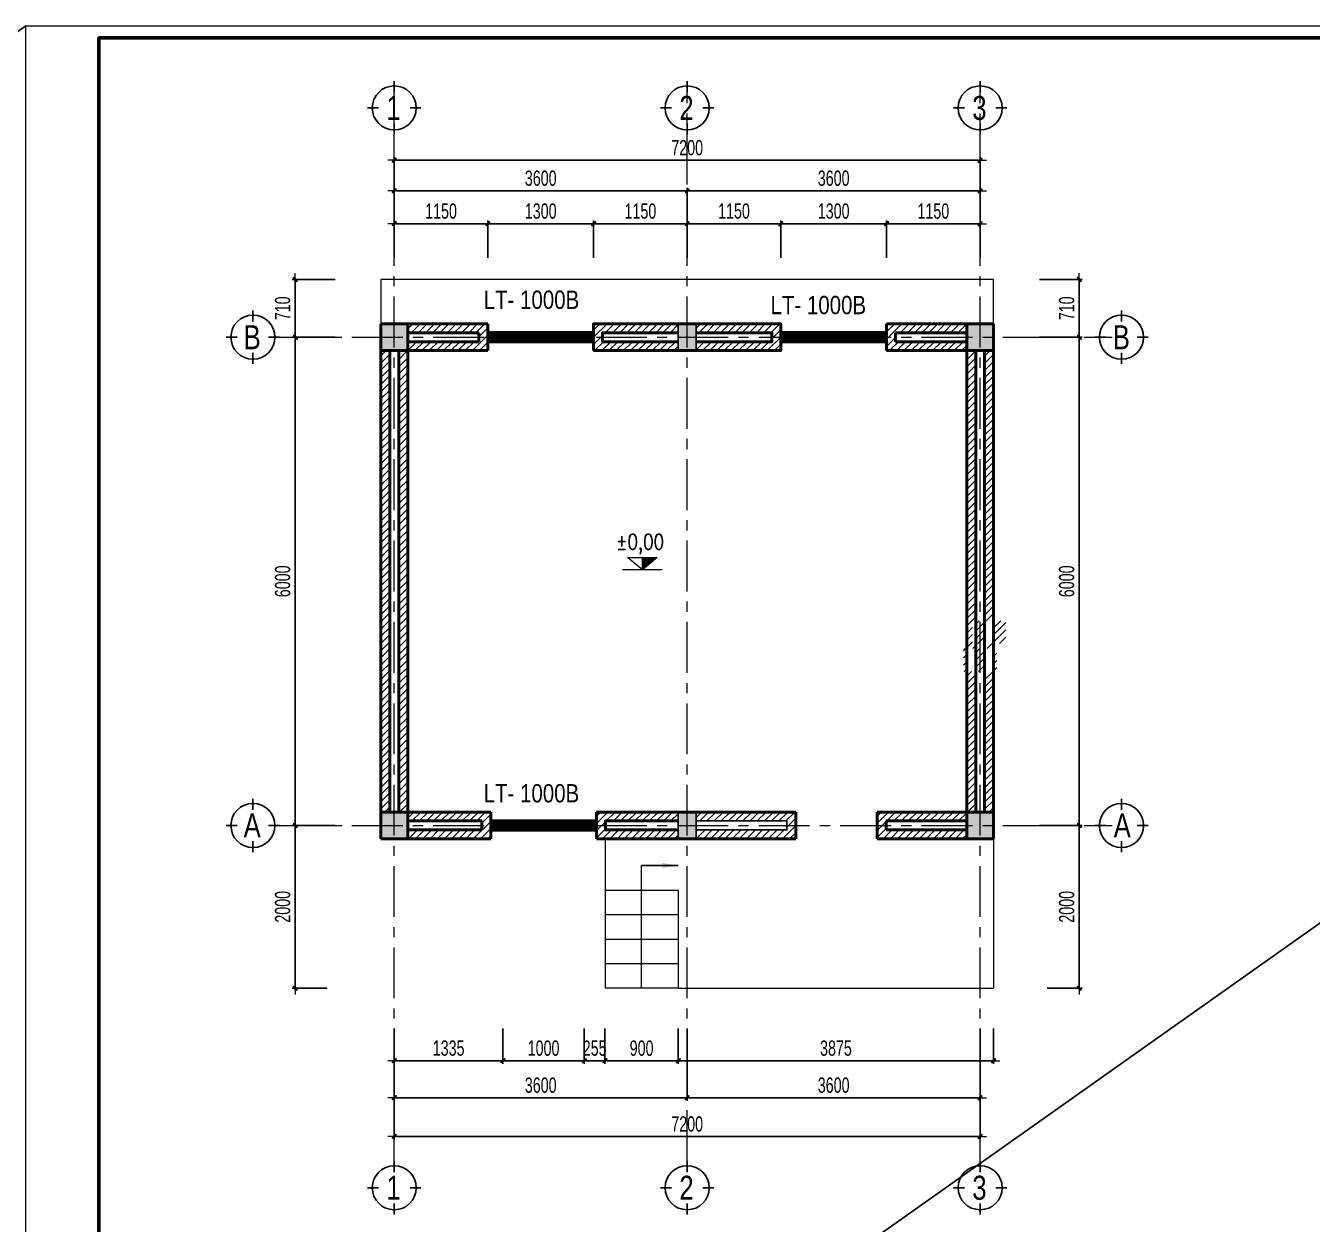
# Model space of a CAD drawing. Header units: millimetres. Extents: x -211129 to 461116, y -574633 to 115.
# Drawn here: x 270016 to 285827, y -546420 to -531691 of the extents above; entities that cross this region are included whole.
import ezdxf
from ezdxf.enums import TextEntityAlignment as Align

# ---------------------------------------------------------------- set-up
doc = ezdxf.new("R2010")
doc.units = ezdxf.units.MM
doc.header["$MEASUREMENT"] = 0
doc.header["$PDMODE"] = 32
doc.linetypes.add('CENTER', pattern=[2, 1.25, -0.25, 0.25, -0.25])
doc.layers.get('Defpoints').update_dxf_attribs({"color": 1})
for name, color, linetype, lineweight in [('cat1', 30, 'Continuous', 50), ('Dim', 252, 'Continuous', 13), ('hatch1', 136, 'Continuous', 9), ('Khungten_LCDI', 7, 'Continuous', 5), ('LC Dim', 8, 'Continuous', 18), ('LC Hatch', 252, 'Continuous', 9), ('LC ISO', 153, 'Continuous', 13), ('LC Net dam 1', 30, 'Continuous', 30), ('LC Net thay', 63, 'Continuous', 25), ('LC Text1', 3, 'Continuous', 20), ('LC Text2', 7, 'Continuous', 25), ('thay1', 63, 'Continuous', 18), ('v-TRUC', 8, 'CENTER', 13)]:
    doc.layers.add(name, color=color, linetype=linetype, lineweight=lineweight)
doc.layers.add('KCS_LANH_TO', color=3, linetype='Continuous')
doc.layers.add('KCS_Plotter', color=11, linetype='Continuous', plot=False)
doc.styles.add('EG 1', font='VHAVANB.TTF')
doc.styles.add('HOATBIF', font='hoatbif.shx', dxfattribs={"width": 0.7})
doc.styles.add('KCS_SMTEXT', font='arial.ttf', dxfattribs={"width": 0.7})
doc.styles.add('Khungten', font='VHAVAN.TTF', dxfattribs={"width": 0.9, "height": 5000})
doc.styles.add('LC 1', font='VHAVANB.TTF')
doc.styles.add('T1', font='Vnsimli.shx', dxfattribs={"width": 0.8})
doc.styles.add('T2', font='VHARIAL.TTF', dxfattribs={"width": 0.8})
doc.styles.add('Tahoma', font='tahoma.ttf')
doc.styles.add('Title', font='VHBLACK.TTF', dxfattribs={"width": 0.8})
doc.dimstyles.new('1-110', dxfattribs={"dimscale": 110, "dimtxt": 2.5, "dimasz": 0.35, "dimexe": 0.5, "dimexo": 1, "dimgap": 0.8, "dimtad": 1, "dimdec": 0, "dimzin": 0, "dimdsep": 46, "dimtxsty": 'HOATBIF', "dimblk1": 'DOT', "dimblk2": 'DOT', "dimsah": 1, "dimcen": -1, "dimdle": 1, "dimclrd": 256, "dimclre": 256, "dimclrt": 4, "dimadec": 3, "dimazin": 2, "dimtfac": 0.333333, "dimtdec": 0, "dimtix": 1, "dimtmove": 2, "dimatfit": 3, "dimldrblk": 'DOT', "dimfxl": 1, "dimtvp": 0.833333, "dimtolj": 1, "dimtzin": 0, "dimarcsym": 0})
doc.dimstyles.new('KCS_DIM100_LE', dxfattribs={"dimscale": 100, "dimtxt": 0.001, "dimasz": 2, "dimexe": 1.2, "dimexo": 0, "dimgap": 1, "dimtad": 1, "dimdec": 0, "dimzin": 0, "dimdsep": 46, "dimtxsty": 'KCS_SMTEXT', "dimcen": 0, "dimdle": 1, "dimclrd": 256, "dimclre": 256, "dimclrt": 2, "dimadec": 0, "dimazin": 0, "dimtfac": 1, "dimtdec": 0, "dimtix": 1, "dimtmove": 2, "dimatfit": 3, "dimfxl": 1, "dimtolj": 1, "dimtzin": 0, "dimarcsym": 0})

# ---------------------------------------------------------------- blocks, each defined once
blk = doc.blocks.new('lcdi fix')
at = {"layer": 'Defpoints', "lineweight": 0}
blk.add_lwpolyline([(-1200, -14850), (-1200, 14850), (40800, 14850), (40800, -14850)], close=True, dxfattribs=at)
at = {"layer": 'Khungten_LCDI', "color": 5, "lineweight": 60}
blk.add_lwpolyline([(0, -14650), (0, 14650), (40600, 14650), (40600, -14650)], close=True, dxfattribs=at)
at = {"color": 7, "style": 'Khungten', "width": 0.8}
for tag, p in [('REVISION', (39499, -10746)), ('NGAYHT', (39546, -11609))]:
    blk.add_attdef(tag, text='', height=200, dxfattribs=at).set_placement(p, align=Align.CENTER)
at = {"layer": 'LC Text1', "color": 3, "style": 'LC 1', "width": 1.834006}
for tag, p, p2 in [('TENBANVE1', (36913, -8886), (40339, -8886)), ('TENBANVE2', (36913, -9562), (40339, -9562))]:
    blk.add_attdef(tag, text='', height=250, dxfattribs=at).set_placement(p, p2, align=Align.FIT)
at = {"layer": 'LC Text1', "style": 'Title', "width": 0.7}
blk.add_attdef('SOBANVE', text='', height=250, dxfattribs=at).set_placement((39562, -13896), align=Align.CENTER)
blk = doc.blocks.new('DOT')
at = {"layer": 'LC Dim'}
blk.add_line((-3, 0), (3, 0), dxfattribs=at)
at = {"layer": 'LC Dim', "color": 4}
blk.add_line((-1, -1), (1, 1), dxfattribs=at)
blk.add_lwpolyline([(0.5, 1), (-1, -0.5), (-0.5, -1), (1, 0.5)], close=True, dxfattribs=at)
blk = doc.blocks.new('*D1161')
at = {"layer": 'Defpoints', "color": 0, "transparency": 16777216}
for p in [(275695, -534124), (274545, -534618), (275695, -534618)]:
    blk.add_point(p, dxfattribs=at)
at = {"layer": 'Dim', "lineweight": -2, "transparency": 16777216}
for p, q in [((274545, -534543), (274545, -534086)), ((274572, -534124), (275669, -534124)), ((275695, -534543), (275695, -534086))]:
    blk.add_line(p, q, dxfattribs=at)
at = {"layer": 'Dim', "lineweight": -2, "transparency": 16777216, "xscale": 26.25, "yscale": 26.25, "zscale": 26.25, "rotation": 180}
blk.add_blockref('DOT', (274545, -534124), dxfattribs=at)
at = {"layer": 'Dim', "lineweight": -2, "transparency": 16777216, "xscale": 26.25, "yscale": 26.25, "zscale": 26.25}
blk.add_blockref('DOT', (275695, -534124), dxfattribs=at)
at = {"layer": 'Dim', "color": 4, "transparency": 16777216, "insert": (275120, -533970), "char_height": 187.5, "attachment_point": 5, "style": 'HOATBIF'}
blk.add_mtext('\\A1;1150', dxfattribs=at)
blk = doc.blocks.new('_Dot')
at = {"color": 0, "linetype": 'ByBlock', "lineweight": -2}
blk.add_line((-0.5, 0), (-1, 0), dxfattribs=at)
at = {"color": 0, "linetype": 'ByBlock', "const_width": 0.5}
blk.add_lwpolyline([(-0.25, 0, 1), (0.25, 0, 1)], format="xyb", close=True, dxfattribs=at)
blk = doc.blocks.new('*D1162')
at = {"layer": 'Defpoints', "color": 0, "ltscale": 2, "transparency": 16777216}
for p in [(278145, -533720), (274545, -534618), (278145, -534618)]:
    blk.add_point(p, dxfattribs=at)
at = {"layer": 'Dim', "lineweight": -2, "ltscale": 2, "transparency": 16777216}
for p, q in [((274545, -534543), (274545, -533682)), ((274572, -533720), (278119, -533720)), ((278145, -534543), (278145, -533682))]:
    blk.add_line(p, q, dxfattribs=at)
at = {"layer": 'Dim', "lineweight": -2, "ltscale": 2, "transparency": 16777216, "xscale": 26.25, "yscale": 26.25, "zscale": 26.25, "rotation": 180}
blk.add_blockref('DOT', (274545, -533720), dxfattribs=at)
at = {"layer": 'Dim', "lineweight": -2, "ltscale": 2, "transparency": 16777216, "xscale": 26.25, "yscale": 26.25, "zscale": 26.25}
blk.add_blockref('DOT', (278145, -533720), dxfattribs=at)
at = {"layer": 'Dim', "color": 4, "ltscale": 2, "transparency": 16777216, "insert": (276345, -533566), "char_height": 187.5, "attachment_point": 5, "style": 'HOATBIF'}
blk.add_mtext('\\A1;3600', dxfattribs=at)
blk = doc.blocks.new('*D1163')
at = {"layer": 'Defpoints', "color": 0, "ltscale": 2, "transparency": 16777216}
for p in [(281745, -533720), (278145, -534618), (281745, -534618)]:
    blk.add_point(p, dxfattribs=at)
at = {"layer": 'Dim', "lineweight": -2, "ltscale": 2, "transparency": 16777216}
for p, q in [((278145, -534543), (278145, -533682)), ((278172, -533720), (281719, -533720)), ((281745, -534543), (281745, -533682))]:
    blk.add_line(p, q, dxfattribs=at)
at = {"layer": 'Dim', "lineweight": -2, "ltscale": 2, "transparency": 16777216, "xscale": 26.25, "yscale": 26.25, "zscale": 26.25, "rotation": 180}
blk.add_blockref('DOT', (278145, -533720), dxfattribs=at)
at = {"layer": 'Dim', "lineweight": -2, "ltscale": 2, "transparency": 16777216, "xscale": 26.25, "yscale": 26.25, "zscale": 26.25}
blk.add_blockref('DOT', (281745, -533720), dxfattribs=at)
at = {"layer": 'Dim', "color": 4, "ltscale": 2, "transparency": 16777216, "insert": (279945, -533566), "char_height": 187.5, "attachment_point": 5, "style": 'HOATBIF'}
blk.add_mtext('\\A1;3600', dxfattribs=at)
blk = doc.blocks.new('*D1164')
at = {"layer": 'Defpoints', "color": 0, "ltscale": 2, "transparency": 16777216}
for p in [(281745, -533345), (274545, -534618), (281745, -534618)]:
    blk.add_point(p, dxfattribs=at)
at = {"layer": 'Dim', "lineweight": -2, "ltscale": 2, "transparency": 16777216}
for p, q in [((274545, -534543), (274545, -533308)), ((274572, -533345), (281719, -533345)), ((281745, -534543), (281745, -533308))]:
    blk.add_line(p, q, dxfattribs=at)
at = {"layer": 'Dim', "lineweight": -2, "ltscale": 2, "transparency": 16777216, "xscale": 26.25, "yscale": 26.25, "zscale": 26.25, "rotation": 180}
blk.add_blockref('DOT', (274545, -533345), dxfattribs=at)
at = {"layer": 'Dim', "lineweight": -2, "ltscale": 2, "transparency": 16777216, "xscale": 26.25, "yscale": 26.25, "zscale": 26.25}
blk.add_blockref('DOT', (281745, -533345), dxfattribs=at)
at = {"layer": 'Dim', "color": 4, "ltscale": 2, "transparency": 16777216, "insert": (278145, -533191), "char_height": 187.5, "attachment_point": 5, "style": 'HOATBIF'}
blk.add_mtext('\\A1;7200', dxfattribs=at)
blk = doc.blocks.new('KyHieu TrucDinhVi')
at = {"color": 7, "lineweight": 30}
for p, q in [((0, 2.36), (0, 4)), ((-2.36, 0), (-4, 0)), ((2.36, 0), (4, 0)), ((0, -2.36), (0, -4))]:
    blk.add_line(p, q, dxfattribs=at)
blk.add_circle((0, 0), 3.3, dxfattribs=at)
at = {"ltscale": 20, "style": 'Tahoma'}
blk.add_attdef('AA', text='', height=3, dxfattribs=at).set_placement((0, 0), align=Align.MIDDLE_CENTER)
blk = doc.blocks.new('*D1165')
at = {"layer": 'Defpoints', "color": 0, "ltscale": 2, "transparency": 16777216}
for p in [(276995, -534124), (275695, -534618), (276995, -534618)]:
    blk.add_point(p, dxfattribs=at)
at = {"layer": 'Dim', "lineweight": -2, "ltscale": 2, "transparency": 16777216}
for p, q in [((275695, -534543), (275695, -534086)), ((275722, -534124), (276969, -534124)), ((276995, -534543), (276995, -534086))]:
    blk.add_line(p, q, dxfattribs=at)
at = {"layer": 'Dim', "lineweight": -2, "ltscale": 2, "transparency": 16777216, "xscale": 26.25, "yscale": 26.25, "zscale": 26.25, "rotation": 180}
blk.add_blockref('DOT', (275695, -534124), dxfattribs=at)
at = {"layer": 'Dim', "lineweight": -2, "ltscale": 2, "transparency": 16777216, "xscale": 26.25, "yscale": 26.25, "zscale": 26.25}
blk.add_blockref('DOT', (276995, -534124), dxfattribs=at)
at = {"layer": 'Dim', "color": 4, "ltscale": 2, "transparency": 16777216, "insert": (276345, -533970), "char_height": 187.5, "attachment_point": 5, "style": 'HOATBIF'}
blk.add_mtext('\\A1;1300', dxfattribs=at)
blk = doc.blocks.new('*D1166')
at = {"layer": 'Defpoints', "color": 0, "ltscale": 2, "transparency": 16777216}
for p in [(278145, -534124), (276995, -534618), (278145, -534618)]:
    blk.add_point(p, dxfattribs=at)
at = {"layer": 'Dim', "lineweight": -2, "ltscale": 2, "transparency": 16777216}
for p, q in [((276995, -534543), (276995, -534086)), ((277022, -534124), (278119, -534124)), ((278145, -534543), (278145, -534086))]:
    blk.add_line(p, q, dxfattribs=at)
at = {"layer": 'Dim', "lineweight": -2, "ltscale": 2, "transparency": 16777216, "xscale": 26.25, "yscale": 26.25, "zscale": 26.25, "rotation": 180}
blk.add_blockref('DOT', (276995, -534124), dxfattribs=at)
at = {"layer": 'Dim', "lineweight": -2, "ltscale": 2, "transparency": 16777216, "xscale": 26.25, "yscale": 26.25, "zscale": 26.25}
blk.add_blockref('DOT', (278145, -534124), dxfattribs=at)
at = {"layer": 'Dim', "color": 4, "ltscale": 2, "transparency": 16777216, "insert": (277570, -533970), "char_height": 187.5, "attachment_point": 5, "style": 'HOATBIF'}
blk.add_mtext('\\A1;1150', dxfattribs=at)
blk = doc.blocks.new('*D1167')
at = {"layer": 'Defpoints', "color": 0, "ltscale": 2, "transparency": 16777216}
for p in [(279295, -534124), (278145, -534618), (279295, -534618)]:
    blk.add_point(p, dxfattribs=at)
at = {"layer": 'Dim', "lineweight": -2, "ltscale": 2, "transparency": 16777216}
for p, q in [((278145, -534543), (278145, -534086)), ((278172, -534124), (279269, -534124)), ((279295, -534543), (279295, -534086))]:
    blk.add_line(p, q, dxfattribs=at)
at = {"layer": 'Dim', "lineweight": -2, "ltscale": 2, "transparency": 16777216, "xscale": 26.25, "yscale": 26.25, "zscale": 26.25, "rotation": 180}
blk.add_blockref('DOT', (278145, -534124), dxfattribs=at)
at = {"layer": 'Dim', "lineweight": -2, "ltscale": 2, "transparency": 16777216, "xscale": 26.25, "yscale": 26.25, "zscale": 26.25}
blk.add_blockref('DOT', (279295, -534124), dxfattribs=at)
at = {"layer": 'Dim', "color": 4, "ltscale": 2, "transparency": 16777216, "insert": (278720, -533970), "char_height": 187.5, "attachment_point": 5, "style": 'HOATBIF'}
blk.add_mtext('\\A1;1150', dxfattribs=at)
blk = doc.blocks.new('*D1168')
at = {"layer": 'Defpoints', "color": 0, "ltscale": 2, "transparency": 16777216}
for p in [(280595, -534124), (279295, -534618), (280595, -534618)]:
    blk.add_point(p, dxfattribs=at)
at = {"layer": 'Dim', "lineweight": -2, "ltscale": 2, "transparency": 16777216}
for p, q in [((279295, -534543), (279295, -534086)), ((279322, -534124), (280569, -534124)), ((280595, -534543), (280595, -534086))]:
    blk.add_line(p, q, dxfattribs=at)
at = {"layer": 'Dim', "lineweight": -2, "ltscale": 2, "transparency": 16777216, "xscale": 26.25, "yscale": 26.25, "zscale": 26.25, "rotation": 180}
blk.add_blockref('DOT', (279295, -534124), dxfattribs=at)
at = {"layer": 'Dim', "lineweight": -2, "ltscale": 2, "transparency": 16777216, "xscale": 26.25, "yscale": 26.25, "zscale": 26.25}
blk.add_blockref('DOT', (280595, -534124), dxfattribs=at)
at = {"layer": 'Dim', "color": 4, "ltscale": 2, "transparency": 16777216, "insert": (279945, -533970), "char_height": 187.5, "attachment_point": 5, "style": 'HOATBIF'}
blk.add_mtext('\\A1;1300', dxfattribs=at)
blk = doc.blocks.new('*D1169')
at = {"layer": 'Defpoints', "color": 0, "ltscale": 2, "transparency": 16777216}
for p in [(281745, -534124), (280595, -534618), (281745, -534618)]:
    blk.add_point(p, dxfattribs=at)
at = {"layer": 'Dim', "lineweight": -2, "ltscale": 2, "transparency": 16777216}
for p, q in [((280595, -534543), (280595, -534086)), ((280622, -534124), (281719, -534124)), ((281745, -534543), (281745, -534086))]:
    blk.add_line(p, q, dxfattribs=at)
at = {"layer": 'Dim', "lineweight": -2, "ltscale": 2, "transparency": 16777216, "xscale": 26.25, "yscale": 26.25, "zscale": 26.25, "rotation": 180}
blk.add_blockref('DOT', (280595, -534124), dxfattribs=at)
at = {"layer": 'Dim', "lineweight": -2, "ltscale": 2, "transparency": 16777216, "xscale": 26.25, "yscale": 26.25, "zscale": 26.25}
blk.add_blockref('DOT', (281745, -534124), dxfattribs=at)
at = {"layer": 'Dim', "color": 4, "ltscale": 2, "transparency": 16777216, "insert": (281170, -533970), "char_height": 187.5, "attachment_point": 5, "style": 'HOATBIF'}
blk.add_mtext('\\A1;1150', dxfattribs=at)
blk = doc.blocks.new('*D1170')
at = {"layer": 'Defpoints', "color": 0, "transparency": 16777216}
for p in [(273892, -534809), (273328, -535519), (273892, -535519)]:
    blk.add_point(p, dxfattribs=at)
at = {"layer": 'Dim', "lineweight": -2, "transparency": 16777216}
for p, q in [((273817, -534809), (273291, -534809)), ((273328, -534836), (273328, -535493)), ((273817, -535519), (273291, -535519))]:
    blk.add_line(p, q, dxfattribs=at)
at = {"layer": 'Dim', "lineweight": -2, "transparency": 16777216, "xscale": 26.25, "yscale": 26.25, "zscale": 26.25}
for p, rotation in [((273328, -534809), 90), ((273328, -535519), 270)]:
    blk.add_blockref('DOT', p, dxfattribs=dict(at, rotation=rotation))
at = {"layer": 'Dim', "color": 4, "transparency": 16777216, "insert": (273174, -535164), "char_height": 187.5, "attachment_point": 5, "rotation": 90, "style": 'HOATBIF'}
blk.add_mtext('\\A1;710', dxfattribs=at)
blk = doc.blocks.new('*D1171')
at = {"layer": 'Defpoints', "color": 0, "ltscale": 2, "transparency": 16777216}
for p in [(273796, -541519), (273328, -543519), (273796, -543519)]:
    blk.add_point(p, dxfattribs=at)
at = {"layer": 'Dim', "lineweight": -2, "ltscale": 2, "transparency": 16777216}
for p, q in [((273721, -541519), (273291, -541519)), ((273328, -541546), (273328, -543493)), ((273721, -543519), (273291, -543519))]:
    blk.add_line(p, q, dxfattribs=at)
at = {"layer": 'Dim', "lineweight": -2, "ltscale": 2, "transparency": 16777216, "xscale": 26.25, "yscale": 26.25, "zscale": 26.25}
for p, rotation in [((273328, -541519), 90), ((273328, -543519), 270)]:
    blk.add_blockref('DOT', p, dxfattribs=dict(at, rotation=rotation))
at = {"layer": 'Dim', "color": 4, "ltscale": 2, "transparency": 16777216, "insert": (273174, -542519), "char_height": 187.5, "attachment_point": 5, "rotation": 90, "style": 'HOATBIF'}
blk.add_mtext('\\A1;2000', dxfattribs=at)
blk = doc.blocks.new('*D1172')
at = {"layer": 'Defpoints', "color": 0, "ltscale": 2, "transparency": 16777216}
for p in [(273328, -535519), (273892, -535519), (273892, -541519)]:
    blk.add_point(p, dxfattribs=at)
at = {"layer": 'Dim', "lineweight": -2, "ltscale": 2, "transparency": 16777216}
for p, q in [((273817, -535519), (273291, -535519)), ((273328, -541493), (273328, -535546)), ((273817, -541519), (273291, -541519))]:
    blk.add_line(p, q, dxfattribs=at)
at = {"layer": 'Dim', "lineweight": -2, "ltscale": 2, "transparency": 16777216, "xscale": 26.25, "yscale": 26.25, "zscale": 26.25}
for p, rotation in [((273328, -535519), 90), ((273328, -541519), 270)]:
    blk.add_blockref('DOT', p, dxfattribs=dict(at, rotation=rotation))
at = {"layer": 'Dim', "color": 4, "ltscale": 2, "transparency": 16777216, "insert": (273174, -538519), "char_height": 187.5, "attachment_point": 5, "rotation": 90, "style": 'HOATBIF'}
blk.add_mtext('\\A1;6000', dxfattribs=at)
blk = doc.blocks.new('*D1148')
at = {"layer": 'Defpoints', "color": 0, "transparency": 16777216}
for p in [(282399, -534809), (282399, -535519), (282963, -535519)]:
    blk.add_point(p, dxfattribs=at)
at = {"layer": 'Dim', "lineweight": -2, "transparency": 16777216}
for p, q in [((282474, -534809), (283000, -534809)), ((282963, -534836), (282963, -535493)), ((282474, -535519), (283000, -535519))]:
    blk.add_line(p, q, dxfattribs=at)
at = {"layer": 'Dim', "lineweight": -2, "transparency": 16777216, "xscale": 26.25, "yscale": 26.25, "zscale": 26.25}
for p, rotation in [((282963, -534809), 90), ((282963, -535519), 270)]:
    blk.add_blockref('DOT', p, dxfattribs=dict(at, rotation=rotation))
at = {"layer": 'Dim', "color": 4, "transparency": 16777216, "insert": (282809, -535164), "char_height": 187.5, "attachment_point": 5, "rotation": 90, "style": 'HOATBIF'}
blk.add_mtext('\\A1;710', dxfattribs=at)
blk = doc.blocks.new('*D1149')
at = {"layer": 'Defpoints', "color": 0, "ltscale": 2, "transparency": 16777216}
for p in [(282495, -541519), (282495, -543519), (282963, -543519)]:
    blk.add_point(p, dxfattribs=at)
at = {"layer": 'Dim', "lineweight": -2, "ltscale": 2, "transparency": 16777216}
for p, q in [((282570, -541519), (283000, -541519)), ((282963, -541546), (282963, -543493)), ((282570, -543519), (283000, -543519))]:
    blk.add_line(p, q, dxfattribs=at)
at = {"layer": 'Dim', "lineweight": -2, "ltscale": 2, "transparency": 16777216, "xscale": 26.25, "yscale": 26.25, "zscale": 26.25}
for p, rotation in [((282963, -541519), 90), ((282963, -543519), 270)]:
    blk.add_blockref('DOT', p, dxfattribs=dict(at, rotation=rotation))
at = {"layer": 'Dim', "color": 4, "ltscale": 2, "transparency": 16777216, "insert": (282809, -542519), "char_height": 187.5, "attachment_point": 5, "rotation": 90, "style": 'HOATBIF'}
blk.add_mtext('\\A1;2000', dxfattribs=at)
blk = doc.blocks.new('*D1150')
at = {"layer": 'Defpoints', "color": 0, "ltscale": 2, "transparency": 16777216}
for p in [(282399, -535519), (282963, -535519), (282399, -541519)]:
    blk.add_point(p, dxfattribs=at)
at = {"layer": 'Dim', "lineweight": -2, "ltscale": 2, "transparency": 16777216}
for p, q in [((282474, -535519), (283000, -535519)), ((282963, -541493), (282963, -535546)), ((282474, -541519), (283000, -541519))]:
    blk.add_line(p, q, dxfattribs=at)
at = {"layer": 'Dim', "lineweight": -2, "ltscale": 2, "transparency": 16777216, "xscale": 26.25, "yscale": 26.25, "zscale": 26.25}
for p, rotation in [((282963, -535519), 90), ((282963, -541519), 270)]:
    blk.add_blockref('DOT', p, dxfattribs=dict(at, rotation=rotation))
at = {"layer": 'Dim', "color": 4, "ltscale": 2, "transparency": 16777216, "insert": (282809, -538519), "char_height": 187.5, "attachment_point": 5, "rotation": 90, "style": 'HOATBIF'}
blk.add_mtext('\\A1;6000', dxfattribs=at)
blk = doc.blocks.new('*D1151')
at = {"layer": 'Defpoints', "color": 0, "ltscale": 2, "transparency": 16777216}
for p in [(277135, -543939), (278035, -543939), (278035, -544411)]:
    blk.add_point(p, dxfattribs=at)
at = {"layer": 'Dim', "lineweight": -2, "ltscale": 2, "transparency": 16777216}
for p, q in [((277135, -544014), (277135, -544448)), ((278035, -544014), (278035, -544448)), ((277162, -544411), (278009, -544411))]:
    blk.add_line(p, q, dxfattribs=at)
at = {"layer": 'Dim', "lineweight": -2, "ltscale": 2, "transparency": 16777216, "xscale": 26.25, "yscale": 26.25, "zscale": 26.25, "rotation": 180}
blk.add_blockref('DOT', (277135, -544411), dxfattribs=at)
at = {"layer": 'Dim', "lineweight": -2, "ltscale": 2, "transparency": 16777216, "xscale": 26.25, "yscale": 26.25, "zscale": 26.25}
blk.add_blockref('DOT', (278035, -544411), dxfattribs=at)
at = {"layer": 'Dim', "color": 4, "ltscale": 2, "transparency": 16777216, "insert": (277585, -544257), "char_height": 187.5, "attachment_point": 5, "style": 'HOATBIF'}
blk.add_mtext('\\A1;900', dxfattribs=at)
blk = doc.blocks.new('*D1152')
at = {"layer": 'Defpoints', "color": 0, "ltscale": 2, "transparency": 16777216}
for p in [(278035, -543939), (281910, -543939), (281910, -544411)]:
    blk.add_point(p, dxfattribs=at)
at = {"layer": 'Dim', "lineweight": -2, "ltscale": 2, "transparency": 16777216}
for p, q in [((278035, -544014), (278035, -544448)), ((281910, -544014), (281910, -544448)), ((278062, -544411), (281884, -544411))]:
    blk.add_line(p, q, dxfattribs=at)
at = {"layer": 'Dim', "lineweight": -2, "ltscale": 2, "transparency": 16777216, "xscale": 26.25, "yscale": 26.25, "zscale": 26.25, "rotation": 180}
blk.add_blockref('DOT', (278035, -544411), dxfattribs=at)
at = {"layer": 'Dim', "lineweight": -2, "ltscale": 2, "transparency": 16777216, "xscale": 26.25, "yscale": 26.25, "zscale": 26.25}
blk.add_blockref('DOT', (281910, -544411), dxfattribs=at)
at = {"layer": 'Dim', "color": 4, "ltscale": 2, "transparency": 16777216, "insert": (279973, -544257), "char_height": 187.5, "attachment_point": 5, "style": 'HOATBIF'}
blk.add_mtext('\\A1;3875', dxfattribs=at)
blk = doc.blocks.new('*D1153')
at = {"layer": 'Defpoints', "color": 0, "ltscale": 2, "transparency": 16777216}
for p in [(274545, -543939), (278145, -543939), (278145, -544866)]:
    blk.add_point(p, dxfattribs=at)
at = {"layer": 'Dim', "lineweight": -2, "ltscale": 2, "transparency": 16777216}
for p, q in [((274545, -544014), (274545, -544903)), ((278145, -544014), (278145, -544903)), ((274572, -544866), (278119, -544866))]:
    blk.add_line(p, q, dxfattribs=at)
at = {"layer": 'Dim', "lineweight": -2, "ltscale": 2, "transparency": 16777216, "xscale": 26.25, "yscale": 26.25, "zscale": 26.25, "rotation": 180}
blk.add_blockref('DOT', (274545, -544866), dxfattribs=at)
at = {"layer": 'Dim', "lineweight": -2, "ltscale": 2, "transparency": 16777216, "xscale": 26.25, "yscale": 26.25, "zscale": 26.25}
blk.add_blockref('DOT', (278145, -544866), dxfattribs=at)
at = {"layer": 'Dim', "color": 4, "ltscale": 2, "transparency": 16777216, "insert": (276345, -544712), "char_height": 187.5, "attachment_point": 5, "style": 'HOATBIF'}
blk.add_mtext('\\A1;3600', dxfattribs=at)
blk = doc.blocks.new('*D1154')
at = {"layer": 'Defpoints', "color": 0, "ltscale": 2, "transparency": 16777216}
for p in [(278145, -543939), (281745, -543939), (281745, -544866)]:
    blk.add_point(p, dxfattribs=at)
at = {"layer": 'Dim', "lineweight": -2, "ltscale": 2, "transparency": 16777216}
for p, q in [((278145, -544014), (278145, -544903)), ((281745, -544014), (281745, -544903)), ((278172, -544866), (281719, -544866))]:
    blk.add_line(p, q, dxfattribs=at)
at = {"layer": 'Dim', "lineweight": -2, "ltscale": 2, "transparency": 16777216, "xscale": 26.25, "yscale": 26.25, "zscale": 26.25, "rotation": 180}
blk.add_blockref('DOT', (278145, -544866), dxfattribs=at)
at = {"layer": 'Dim', "lineweight": -2, "ltscale": 2, "transparency": 16777216, "xscale": 26.25, "yscale": 26.25, "zscale": 26.25}
blk.add_blockref('DOT', (281745, -544866), dxfattribs=at)
at = {"layer": 'Dim', "color": 4, "ltscale": 2, "transparency": 16777216, "insert": (279945, -544712), "char_height": 187.5, "attachment_point": 5, "style": 'HOATBIF'}
blk.add_mtext('\\A1;3600', dxfattribs=at)
blk = doc.blocks.new('*D1155')
at = {"layer": 'Defpoints', "color": 0, "ltscale": 2, "transparency": 16777216}
for p in [(274545, -543939), (281745, -543939), (281745, -545341)]:
    blk.add_point(p, dxfattribs=at)
at = {"layer": 'Dim', "lineweight": -2, "ltscale": 2, "transparency": 16777216}
for p, q in [((274545, -544014), (274545, -545379)), ((281745, -544014), (281745, -545379)), ((274572, -545341), (281719, -545341))]:
    blk.add_line(p, q, dxfattribs=at)
at = {"layer": 'Dim', "lineweight": -2, "ltscale": 2, "transparency": 16777216, "xscale": 26.25, "yscale": 26.25, "zscale": 26.25, "rotation": 180}
blk.add_blockref('DOT', (274545, -545341), dxfattribs=at)
at = {"layer": 'Dim', "lineweight": -2, "ltscale": 2, "transparency": 16777216, "xscale": 26.25, "yscale": 26.25, "zscale": 26.25}
blk.add_blockref('DOT', (281745, -545341), dxfattribs=at)
at = {"layer": 'Dim', "color": 4, "ltscale": 2, "transparency": 16777216, "insert": (278145, -545188), "char_height": 187.5, "attachment_point": 5, "style": 'HOATBIF'}
blk.add_mtext('\\A1;7200', dxfattribs=at)
blk = doc.blocks.new('*D1156')
at = {"layer": 'Defpoints', "color": 0, "ltscale": 2, "transparency": 16777216}
for p in [(276880, -543939), (277135, -543939), (276880, -544411)]:
    blk.add_point(p, dxfattribs=at)
at = {"layer": 'Dim', "lineweight": -2, "ltscale": 2, "transparency": 16777216}
for p, q in [((276880, -544014), (276880, -544448)), ((277135, -544014), (277135, -544448)), ((276854, -544411), (276828, -544411)), ((277135, -544411), (276880, -544411)), ((277162, -544411), (277188, -544411))]:
    blk.add_line(p, q, dxfattribs=at)
at = {"layer": 'Dim', "lineweight": -2, "ltscale": 2, "transparency": 16777216, "xscale": 26.25, "yscale": 26.25, "zscale": 26.25}
blk.add_blockref('DOT', (276880, -544411), dxfattribs=at)
at = {"layer": 'Dim', "lineweight": -2, "ltscale": 2, "transparency": 16777216, "xscale": 26.25, "yscale": 26.25, "zscale": 26.25, "rotation": 180}
blk.add_blockref('DOT', (277135, -544411), dxfattribs=at)
at = {"layer": 'Dim', "color": 4, "ltscale": 2, "transparency": 16777216, "insert": (277008, -544257), "char_height": 187.5, "attachment_point": 5, "style": 'HOATBIF'}
blk.add_mtext('\\A1;255', dxfattribs=at)
blk = doc.blocks.new('*D1157')
at = {"layer": 'Defpoints', "color": 0, "ltscale": 2, "transparency": 16777216}
for p in [(275880, -543939), (276880, -543939), (275880, -544411)]:
    blk.add_point(p, dxfattribs=at)
at = {"layer": 'Dim', "lineweight": -2, "ltscale": 2, "transparency": 16777216}
for p, q in [((275880, -544014), (275880, -544448)), ((276880, -544014), (276880, -544448)), ((276854, -544411), (275907, -544411))]:
    blk.add_line(p, q, dxfattribs=at)
at = {"layer": 'Dim', "lineweight": -2, "ltscale": 2, "transparency": 16777216, "xscale": 26.25, "yscale": 26.25, "zscale": 26.25, "rotation": 180}
blk.add_blockref('DOT', (275880, -544411), dxfattribs=at)
at = {"layer": 'Dim', "lineweight": -2, "ltscale": 2, "transparency": 16777216, "xscale": 26.25, "yscale": 26.25, "zscale": 26.25}
blk.add_blockref('DOT', (276880, -544411), dxfattribs=at)
at = {"layer": 'Dim', "color": 4, "ltscale": 2, "transparency": 16777216, "insert": (276380, -544257), "char_height": 187.5, "attachment_point": 5, "style": 'HOATBIF'}
blk.add_mtext('\\A1;1000', dxfattribs=at)
blk = doc.blocks.new('*D1158')
at = {"layer": 'Defpoints', "color": 0, "ltscale": 2, "transparency": 16777216}
for p in [(274545, -543939), (275880, -543939), (274545, -544411)]:
    blk.add_point(p, dxfattribs=at)
at = {"layer": 'Dim', "lineweight": -2, "ltscale": 2, "transparency": 16777216}
for p, q in [((274545, -544014), (274545, -544448)), ((275880, -544014), (275880, -544448)), ((275854, -544411), (274572, -544411))]:
    blk.add_line(p, q, dxfattribs=at)
at = {"layer": 'Dim', "lineweight": -2, "ltscale": 2, "transparency": 16777216, "xscale": 26.25, "yscale": 26.25, "zscale": 26.25, "rotation": 180}
blk.add_blockref('DOT', (274545, -544411), dxfattribs=at)
at = {"layer": 'Dim', "lineweight": -2, "ltscale": 2, "transparency": 16777216, "xscale": 26.25, "yscale": 26.25, "zscale": 26.25}
blk.add_blockref('DOT', (275880, -544411), dxfattribs=at)
at = {"layer": 'Dim', "color": 4, "ltscale": 2, "transparency": 16777216, "insert": (275213, -544257), "char_height": 187.5, "attachment_point": 5, "style": 'HOATBIF'}
blk.add_mtext('\\A1;1335', dxfattribs=at)
blk = doc.blocks.new('Caodo1')
at = {"layer": 'LC Text1'}
blk.add_hatch(color=4, dxfattribs=at).paths.add_polyline_path([(0, 200), (0, 0), (243, 200)])
at = {"layer": 'LC Text1', "color": 4}
for p, q in [((324, 0), (-324, 0)), ((0, 0), (0, 200))]:
    blk.add_line(p, q, dxfattribs=at)
blk.add_lwpolyline([(-243, 200), (243, 200), (0, 0), (0, 0)], close=True, dxfattribs=at)
at = {"layer": 'LC Text1', "color": 4, "style": 'T1', "width": 0.8}
blk.add_attdef('%%P0,00', text='', height=250, dxfattribs=at).set_placement((-39, 460), align=Align.MIDDLE_CENTER)

msp = doc.modelspace()

# ---------------------------------------------------------------- hatches: boundary and pattern name
at = {"layer": 'hatch1', "ltscale": 2}
h = msp.add_hatch(dxfattribs=at)
h.set_pattern_fill('ANSI31', color=256, scale=500)
h.set_pattern_definition([(45, (-34062.474, -96690.62), (-44.194174, 44.194174), [])])
h.paths.add_polyline_path([(275695.5, -535354.3), (274710.5, -535354.3), (274710.5, -535464.3), (275585.5, -535464.3), (275585.5, -535574.3), (274710.5, -535574.3), (274710.5, -535684.3), (275695.5, -535684.3)])
h.paths.add_polyline_path([(278035.5, -535354.3), (276995.5, -535354.3), (276995.5, -535684.3), (278035.5, -535684.3), (278035.5, -535574.3), (277105.5, -535574.3), (277105.5, -535464.3), (278035.5, -535464.3)])
h.paths.add_polyline_path([(279295.5, -535354.3), (278255.5, -535354.3), (278255.5, -535464.3), (279185.5, -535464.3), (279185.5, -535574.3), (278255.5, -535574.3), (278255.5, -535684.3), (279295.5, -535684.3)])
h.paths.add_polyline_path([(281580.5, -535354.3), (280595.5, -535354.3), (280595.5, -535684.3), (281580.5, -535684.3), (281580.5, -535574.3), (280705.5, -535574.3), (280705.5, -535464.3), (281580.5, -535464.3)])
h.paths.add_polyline_path([(274490.5, -535684.3), (274380.5, -535684.3), (274380.5, -541354.3), (274490.5, -541354.3)])
h.paths.add_polyline_path([(274710.5, -535684.3), (274600.5, -535684.3), (274600.5, -541354.3), (274710.5, -541354.3)])
h.paths.add_polyline_path([(275730.5, -541354.3), (274710.5, -541354.3), (274710.5, -541464.3), (275620.5, -541464.3), (275620.5, -541574.3), (274710.5, -541574.3), (274710.5, -541684.3), (275395.5, -541684.3), (275395.5, -541684.3), (275730.5, -541684.3)])
h.paths.add_polyline_path([(278034.5, -541354.3), (277030.5, -541354.3), (277030.5, -541684.3), (277295.5, -541684.3), (278035.5, -541684.3), (278035.1, -541574.3), (277140.5, -541574.3), (277140.5, -541464.3), (278034.8, -541464.3)])
h.paths.add_polyline_path([(279480.5, -541354.3), (278254.5, -541354.3), (278254.8, -541464.3), (279370.5, -541464.3), (279370.5, -541574.3), (278255.1, -541574.3), (278255.5, -541684.3), (278745, -541684.3), (278745, -541684.3), (279480.5, -541684.3)])
h.paths.add_polyline_path([(281580.5, -541354.3), (280480.5, -541354.3), (280480.5, -541684.3), (281145, -541684.3), (281580.5, -541684.3), (281580.5, -541574.3), (280590.5, -541574.3), (280590.5, -541464.3), (281580.5, -541464.3)])
h.paths.add_polyline_path([(281690.5, -535684.3), (281580.5, -535684.3), (281580.5, -541354.3), (281690.5, -541354.3)])
h.paths.add_polyline_path([(281910.5, -535684.3), (281800.5, -535684.3), (281800.5, -541354.3), (281910.5, -541354.3)])
h.paths.add_polyline_path([(281539.2, -539627), (281951.7, -539627), (281951.7, -539345.7), (281539.2, -539345.7)])
h.paths.add_polyline_path([(281649.2, -539284), (282061.7, -539284), (282061.7, -539002.7), (281649.2, -539002.7)])
at = {"layer": 'LC Hatch', "ltscale": 250}
h = msp.add_hatch(dxfattribs=at)
h.set_pattern_fill('BTCT', color=256, scale=40)
h.set_pattern_definition([(50, (-1350.75, -81129.18), (286.90407, -25.10085), [30, -330]), (355, (-1350.75, -81129.18), (-55.50053, 300.87685), [24, -264]), (100.4514, (-1326.84, -81131.27), (231.40375, 275.77582), [25.49608, -280.45684]), (46.1842, (-1350.75, -81049.18), (426.89642, -66.2076), [45, -495]), (96.6356, (-1315.18, -81054.7), (373.86508, 389.64715), [38.2441, -420.6852]), (351.1842, (-1350.75, -81049.18), (373.86478, 389.64744), [36, -396]), (21, (-1310.75, -81069.18), (238.76282, -161.04756), [30, -330]), (326, (-1310.75, -81069.18), (97.32613, 290.06002), [24, -264]), (71.4514, (-1290.86, -81082.6), (336.08905, 129.0122), [25.49608, -280.45684]), (37.5, (-1350.75, -81129.18), (4.863942, 133.157542), [0, -260.8, 0, -268, 0, -265]), (7.5, (-1350.75, -81129.18), (105.227815, 157.764685), [0, -152.8, 0, -254.8, 0, -101]), (327.5, (-1439.95, -81129.18), (213.528974, -9.021949), [0, -100, 0, -312, 0, -414]), (317.5, (-1479.95, -81129.18), (233.27447, 40.04199), [0, -130, 0, -207.2, 0, -294]), (45, (-1350.75, -81129.18), (-106.066017, 106.066017), []), (45, (-1280.04, -81129.18), (-106.066017, 106.066017), [])])
h.paths.add_polyline_path([(274710.5, -535354.3), (274380.5, -535354.3), (274380.5, -535684.3), (274710.5, -535684.3)])
h.paths.add_polyline_path([(278255.5, -535354.3), (278035.5, -535354.3), (278035.5, -535684.3), (278255.5, -535684.3)])
h.paths.add_polyline_path([(281910.5, -535354.3), (281580.5, -535354.3), (281580.5, -535684.3), (281910.5, -535684.3)])
h.paths.add_polyline_path([(281910.5, -541354.3), (281580.5, -541354.3), (281580.5, -541684.3), (281910.5, -541684.3)])
h.paths.add_polyline_path([(278254.5, -541354.3), (278034.5, -541354.3), (278035.5, -541684.3), (278255.5, -541684.3)])
h.paths.add_polyline_path([(274710.5, -541354.3), (274380.5, -541354.3), (274380.5, -541684.3), (274710.5, -541684.3)])

# ---------------------------------------------------------------- linework, layer by layer
at = {"layer": 'cat1', "ltscale": 500}
for p, q in [((274380.5, -541684.3), (274380.5, -535354.3)), ((274710.5, -541684.3), (274710.5, -535354.3)), ((281580.5, -541684.3), (281580.5, -535354.3)), ((281910.5, -541684.3), (281910.5, -535354.3)), ((274710.5, -535574.3), (275585.5, -535574.3)), ((280705.5, -535574.3), (281580.5, -535574.3)), ((274380.5, -535684.3), (275695.5, -535684.3)), ((274490.5, -541354.3), (274490.5, -535684.3)), ((274600.5, -541354.3), (274600.5, -535684.3)), ((276995.5, -535684.3), (279295.5, -535684.3)), ((280595.5, -535684.3), (281910.5, -535684.3)), ((281690.5, -541354.3), (281690.5, -535684.3)), ((281800.5, -541354.3), (281800.5, -535684.3)), ((274380.5, -541354.3), (275730.5, -541354.3)), ((274710.5, -541464.3), (275620.5, -541464.3)), ((277030.5, -541354.3), (279480.5, -541354.3)), ((280480.5, -541354.3), (281910.5, -541354.3)), ((280590.5, -541464.3), (281580.5, -541464.3)), ((274710.5, -541574.3), (275620.5, -541574.3)), ((280590.5, -541574.3), (281580.5, -541574.3)), ((274380.5, -541684.3), (275730.5, -541684.3)), ((277030.5, -541684.3), (279480.5, -541684.3)), ((280480.5, -541684.3), (281910.5, -541684.3))]:
    msp.add_line(p, q, dxfattribs=at)
at = {"layer": 'cat1', "ltscale": 2}
for p, q in [((274380.5, -535354.3), (275695.5, -535354.3)), ((274710.5, -535464.3), (275585.5, -535464.3)), ((275585.5, -535574.3), (275585.5, -535464.3)), ((275695.5, -535684.3), (275695.5, -535354.3)), ((276995.5, -535684.3), (276995.5, -535354.3)), ((276995.5, -535354.3), (279295.5, -535354.3)), ((279295.5, -535684.3), (279295.5, -535354.3)), ((280595.5, -535354.3), (281910.5, -535354.3)), ((280595.5, -535684.3), (280595.5, -535354.3)), ((280705.5, -535464.3), (281580.5, -535464.3)), ((280705.5, -535574.3), (280705.5, -535464.3)), ((275620.5, -541464.3), (275620.5, -541574.3)), ((275730.5, -541354.3), (275730.5, -541684.3)), ((277030.5, -541354.3), (277030.5, -541684.3)), ((279480.5, -541684.3), (279480.5, -541354.3)), ((280480.5, -541684.3), (280480.5, -541354.3)), ((280590.5, -541574.3), (280590.5, -541464.3))]:
    msp.add_line(p, q, dxfattribs=at)
msp.add_lwpolyline([(276995.5, -535684.3), (279295.5, -535684.3), (279295.5, -535354.3), (276995.5, -535354.3)], close=True, dxfattribs=at)
for points in [[(278035.5, -535464.3), (277105.5, -535464.3), (277105.5, -535574.3), (278035.5, -535574.3)], [(278255.5, -535574.3), (279185.5, -535574.3), (279185.5, -535464.3), (278255.5, -535464.3)], [(278035.5, -541464.3), (277140.5, -541464.3), (277140.5, -541574.3), (278035.5, -541574.3)]]:
    msp.add_lwpolyline(points, dxfattribs=at)
at = {"layer": 'KCS_LANH_TO', "color": 2, "const_width": 150}
for points in [[(275695.5, -535519.3), (276995.5, -535519.3)], [(279295.5, -535519.3), (280595.5, -535519.3)], [(275730.5, -541519.3), (277030.5, -541519.3)]]:
    msp.add_lwpolyline(points, dxfattribs=at)
at = {"layer": 'KCS_Plotter', "ltscale": 250}
for p, q in [((238516.3, -553966.2), (270016.3, -531691.2)), ((270016.3, -553966.2), (301516.3, -531691.2))]:
    msp.add_line(p, q, dxfattribs=at)
at = {"layer": 'LC Net dam 1', "ltscale": 500}
for points in [[(278034.5, -535354.3), (278254.5, -535354.3), (278255.5, -535684.3), (278035.5, -535684.3)], [(278034.5, -541354.3), (278254.5, -541354.3), (278255.5, -541684.3), (278035.5, -541684.3)]]:
    msp.add_lwpolyline(points, close=True, dxfattribs=at)
at = {"layer": 'LC Net dam 1', "ltscale": 2}
msp.add_lwpolyline([(278255.5, -541574.3), (279370.5, -541574.3), (279370.5, -541464.3), (278255.5, -541464.3)], dxfattribs=at)
at = {"layer": 'thay1', "ltscale": 2}
for p, q in [((281910.5, -541519.3), (281910.5, -543519.3)), ((277135.5, -541684.3), (277135.5, -543519.3)), ((277585.5, -543519.3), (277585.5, -542011.8)), ((277585.5, -542011.8), (278035.5, -542011.8)), ((278035.5, -542319.3), (277135.5, -542319.3)), ((278035.5, -542319.3), (278035.5, -543519.3)), ((278035.5, -542619.3), (277135.5, -542619.3)), ((278035.5, -542919.3), (277135.5, -542919.3)), ((278035.5, -543219.3), (277135.5, -543219.3)), ((278035.5, -543519.3), (277135.5, -543519.3)), ((278035.5, -543519.3), (281910.5, -543519.3))]:
    msp.add_line(p, q, dxfattribs=at)
msp.add_lwpolyline([(281910.5, -535354.3), (281910.5, -534809.3), (274380.5, -534809.3), (274380.5, -535354.3)], dxfattribs=at)
at = {"layer": 'v-TRUC', "ltscale": 500}
for p, q in [((274545.5, -545643.7), (274545.5, -532383.4)), ((278145.5, -545643.7), (278145.5, -532383.4)), ((281745.5, -545643.7), (281745.5, -532383.4)), ((273025.1, -535519.3), (283366.5, -535519.3)), ((273025.1, -541519.3), (283366.5, -541519.3))]:
    msp.add_line(p, q, dxfattribs=at)

# ---------------------------------------------------------------- block references
at = {"layer": 'LC ISO'}
ref = msp.add_blockref('KyHieu TrucDinhVi', (274545.5, -532701.1), dxfattribs=dict(at, xscale=82, yscale=82, zscale=82))
ref.add_attrib('AA', '1', dxfattribs={"layer": '0', "ltscale": 20, "height": 295.2, "style": 'EG 1', "width": 0.8}).set_placement((274536.6, -532701.1), align=Align.MIDDLE_CENTER)
ref = msp.add_blockref('KyHieu TrucDinhVi', (278145.5, -532701.1), dxfattribs=dict(at, xscale=82, yscale=82, zscale=82))
ref.add_attrib('AA', '2', dxfattribs={"layer": '0', "ltscale": 20, "height": 295.2, "style": 'EG 1', "width": 0.8}).set_placement((278136.6, -532701.1), align=Align.MIDDLE_CENTER)
ref = msp.add_blockref('KyHieu TrucDinhVi', (281745.5, -532701.1), dxfattribs=dict(at, xscale=82, yscale=82, zscale=82))
ref.add_attrib('AA', '3', dxfattribs={"layer": '0', "ltscale": 20, "height": 295.2, "style": 'EG 1', "width": 0.8}).set_placement((281736.6, -532701.1), align=Align.MIDDLE_CENTER)
ref = msp.add_blockref('KyHieu TrucDinhVi', (272808.2, -535519.3), dxfattribs=dict(at, xscale=82, yscale=82, zscale=82))
ref.add_attrib('AA', 'b', dxfattribs={"layer": '0', "ltscale": 20, "height": 295.2, "style": 'EG 1', "width": 0.8}).set_placement((272799.3, -535519.3), align=Align.MIDDLE_CENTER)
ref = msp.add_blockref('KyHieu TrucDinhVi', (283482.7, -535519.3), dxfattribs=dict(at, xscale=-82, yscale=82, zscale=82))
ref.add_attrib('AA', 'b', dxfattribs={"layer": '0', "ltscale": 20, "height": 295.2, "style": 'EG 1', "width": 0.8}).set_placement((283480.2, -535519.3), align=Align.MIDDLE_CENTER)
ref = msp.add_blockref('KyHieu TrucDinhVi', (272808.2, -541519.3), dxfattribs=dict(at, xscale=82, yscale=82, zscale=82))
ref.add_attrib('AA', 'a', dxfattribs={"layer": '0', "ltscale": 20, "height": 295.2, "style": 'EG 1', "width": 0.8}).set_placement((272799.3, -541519.3), align=Align.MIDDLE_CENTER)
ref = msp.add_blockref('KyHieu TrucDinhVi', (283482.7, -541519.3), dxfattribs=dict(at, xscale=-82, yscale=82, zscale=82))
ref.add_attrib('AA', 'a', dxfattribs={"layer": '0', "ltscale": 20, "height": 295.2, "style": 'EG 1', "width": 0.8}).set_placement((283491.7, -541519.3), align=Align.MIDDLE_CENTER)
ref = msp.add_blockref('KyHieu TrucDinhVi', (274545.5, -545971.7), dxfattribs=dict(at, xscale=82, yscale=82, zscale=82))
ref.add_attrib('AA', '1', dxfattribs={"layer": '0', "ltscale": 20, "height": 295.2, "style": 'EG 1', "width": 0.8}).set_placement((274536.6, -545971.7), align=Align.MIDDLE_CENTER)
ref = msp.add_blockref('KyHieu TrucDinhVi', (278145.5, -545971.7), dxfattribs=dict(at, xscale=82, yscale=82, zscale=82))
ref.add_attrib('AA', '2', dxfattribs={"layer": '0', "ltscale": 20, "height": 295.2, "style": 'EG 1', "width": 0.8}).set_placement((278136.6, -545971.7), align=Align.MIDDLE_CENTER)
ref = msp.add_blockref('KyHieu TrucDinhVi', (281745.5, -545971.7), dxfattribs=dict(at, xscale=82, yscale=82, zscale=82))
ref.add_attrib('AA', '3', dxfattribs={"layer": '0', "ltscale": 20, "height": 295.2, "style": 'EG 1', "width": 0.8}).set_placement((281736.6, -545971.7), align=Align.MIDDLE_CENTER)
at = {"layer": 'LC Net thay', "xscale": 0.75, "yscale": 0.75, "zscale": 0.75}
msp.add_blockref('lcdi fix', (270916.3, -542828.7), dxfattribs=at)
at = {"layer": 'LC Text1'}
ref = msp.add_blockref('Caodo1', (277594.7, -538377.2), dxfattribs=dict(at, xscale=0.75, yscale=0.75, zscale=0.75))
ref.add_attrib('%%P0,00', '%%p0,00', dxfattribs={"layer": 'LC Text2', "height": 187.5, "style": 'T1', "width": 0.8}).set_placement((277565.4, -538032.6), align=Align.MIDDLE_CENTER)

# ---------------------------------------------------------------- texts
at = {"layer": 'LC Text2', "style": 'T2', "width": 0.8}
for p in [(275644.2, -535170.9), (279169.6, -535236.2), (275644.2, -541236.2)]:
    msp.add_text('lt- 1000b', height=225, dxfattribs=at).set_placement(p)

# ---------------------------------------------------------------- dimensions: what is measured, and where the dimension line sits
at = {"layer": 'Dim', "ltscale": 2}
for base, p1, p2, picture, middle in [((281745.5, -533345.1), (274545.5, -534618.1), (281745.5, -534618.1), '*D1164', (278145.5, -533191.4)), ((278145.5, -533719.8), (274545.5, -534618.1), (278145.5, -534618.1), '*D1162', (276345.5, -533566)), ((281745.5, -533719.8), (278145.5, -534618.1), (281745.5, -534618.1), '*D1163', (279945.5, -533566)), ((276995.5, -534124), (275695.5, -534618.1), (276995.5, -534618.1), '*D1165', (276345.5, -533970.2)), ((278145.5, -534124), (276995.5, -534618.1), (278145.5, -534618.1), '*D1166', (277570.5, -533970.2)), ((279295.5, -534124), (278145.5, -534618.1), (279295.5, -534618.1), '*D1167', (278720.5, -533970.2)), ((280595.5, -534124), (279295.5, -534618.1), (280595.5, -534618.1), '*D1168', (279945.5, -533970.2)), ((281745.5, -534124), (280595.5, -534618.1), (281745.5, -534618.1), '*D1169', (281170.5, -533970.2)), ((278145.5, -544865.9), (274545.5, -543938.5), (278145.5, -543938.5), '*D1153', (276345.5, -544712.2)), ((281745.5, -545341.4), (274545.5, -543938.5), (281745.5, -543938.5), '*D1155', (278145.5, -545187.7)), ((274545.5, -544410.8), (275880.5, -543938.5), (274545.5, -543938.5), '*D1158', (275213, -544257)), ((275880.5, -544410.8), (276880.5, -543938.5), (275880.5, -543938.5), '*D1157', (276380.5, -544257)), ((276880.5, -544410.8), (277135.5, -543938.5), (276880.5, -543938.5), '*D1156', (277008, -544257)), ((278035.5, -544410.8), (277135.5, -543938.5), (278035.5, -543938.5), '*D1151', (277585.5, -544257)), ((281910.5, -544410.8), (278035.5, -543938.5), (281910.5, -543938.5), '*D1152', (279973, -544257)), ((281745.5, -544865.9), (278145.5, -543938.5), (281745.5, -543938.5), '*D1154', (279945.5, -544712.2))]:
    dim = msp.add_linear_dim(base=base, p1=p1, p2=p2, dimstyle='1-110', override={"dimscale": 75}, dxfattribs=at)
    dim.commit()
    dim.dimension.update_dxf_attribs({"geometry": picture, "text_midpoint": middle})
at = {"layer": 'Dim'}
dim = msp.add_linear_dim(base=(275695.5, -534124), p1=(274545.5, -534618.1), p2=(275695.5, -534618.1), dimstyle='1-110', override={"dimscale": 75}, dxfattribs=at)
dim.commit()
dim.dimension.update_dxf_attribs({"geometry": '*D1161', "text_midpoint": (275120.5, -533970.2)})
for base, p1, p2, picture, middle in [((273328.1, -535519.3), (273891.9, -534809.3), (273891.9, -535519.3), '*D1170', (273174.4, -535164.3)), ((282962.8, -535519.3), (282399.1, -534809.3), (282399.1, -535519.3), '*D1148', (282809.1, -535164.3))]:
    dim = msp.add_linear_dim(base=base, p1=p1, p2=p2, angle=90, dimstyle='1-110', override={"dimscale": 75}, dxfattribs=at)
    dim.commit()
    dim.dimension.update_dxf_attribs({"geometry": picture, "text_midpoint": middle})
at = {"layer": 'Dim', "ltscale": 2}
for base, p1, p2, picture, middle in [((273328.1, -535519.3), (273891.9, -541519.3), (273891.9, -535519.3), '*D1172', (273174.4, -538519.3)), ((282962.8, -535519.3), (282399.1, -541519.3), (282399.1, -535519.3), '*D1150', (282809.1, -538519.3)), ((273328.1, -543519.3), (273796, -541519.3), (273796, -543519.3), '*D1171', (273174.4, -542519.3)), ((282962.8, -543519.3), (282494.9, -541519.3), (282494.9, -543519.3), '*D1149', (282809.1, -542519.3))]:
    dim = msp.add_linear_dim(base=base, p1=p1, p2=p2, angle=90, dimstyle='1-110', override={"dimscale": 75}, dxfattribs=at)
    dim.commit()
    dim.dimension.update_dxf_attribs({"geometry": picture, "text_midpoint": middle})

# ---------------------------------------------------------------- leaders
at = {"layer": 'thay1', "ltscale": 2}
msp.add_leader([(278035.5, -542011.8), (277585.5, -542011.8)], dimstyle='KCS_DIM100_LE', override={"dimgap": 1, "dimtad": 0}, dxfattribs=at)

doc.saveas('drawing.dxf')
